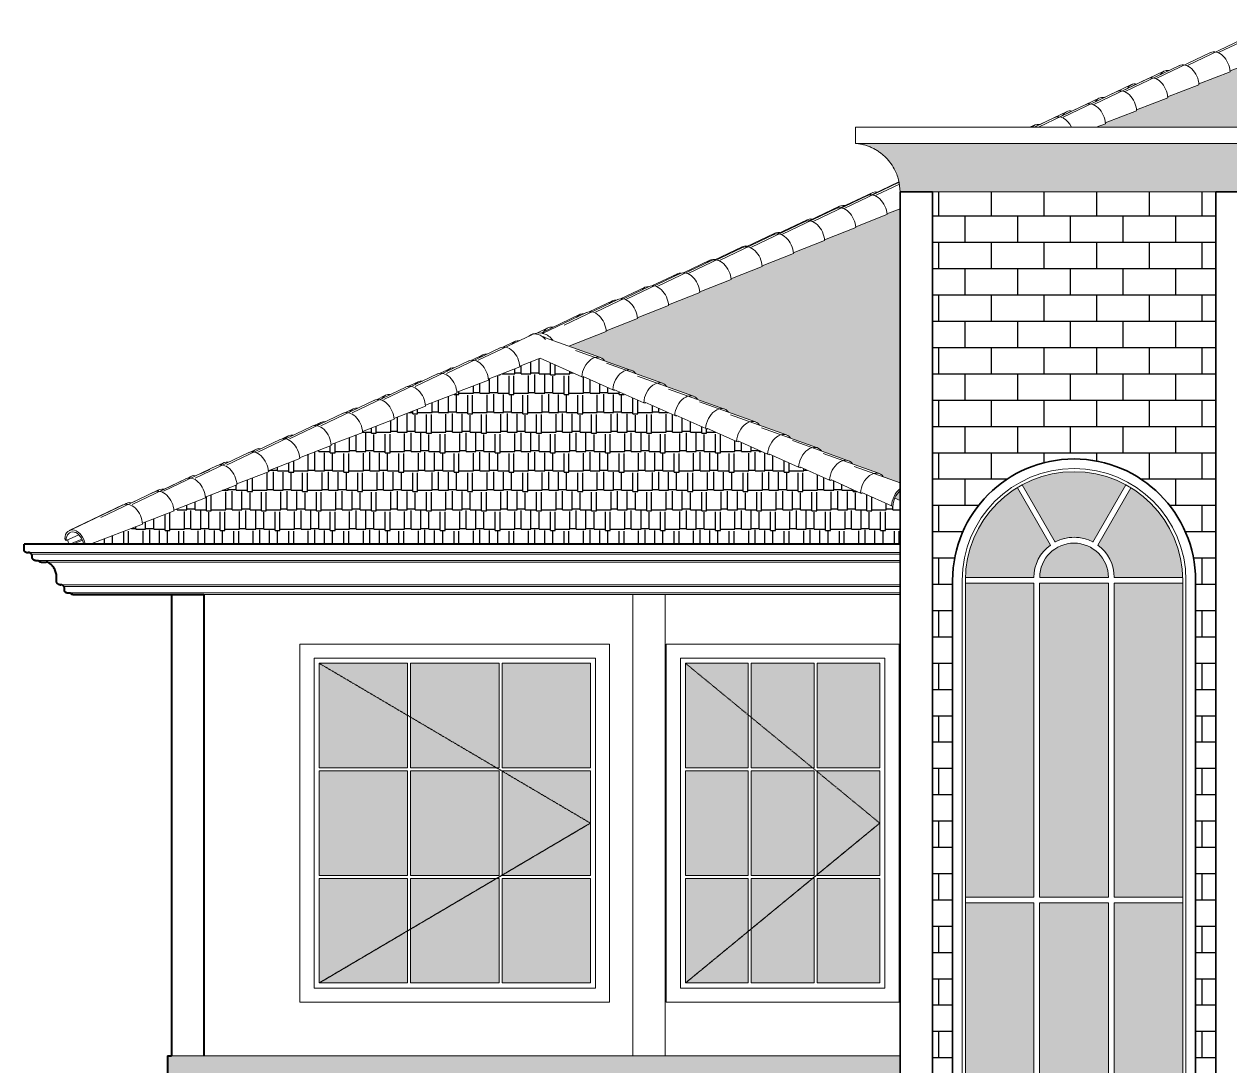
# Model space of a CAD drawing. Header units: inches. Extents: x 8351 to 42256, y 21052 to 33437.
# Drawn here: x 26194.4 to 26492.3, y 25393.8 to 25651.2 of the extents above; entities that cross this region are included whole.
import ezdxf

# ---------------------------------------------------------------- set-up
doc = ezdxf.new("R2010")
doc.units = ezdxf.units.IN
doc.header["$MEASUREMENT"] = 0
doc.linetypes.add('Dash 1_16_', pattern=[0.125, 0.0625, -0.0625])
for name, color, linetype, lineweight in [('A-COLS', 52, 'Continuous', 9), ('A-FLOR', 192, 'Continuous', 13), ('A-GENM', 13, 'Continuous', 9), ('A-GLAZ', 160, 'Continuous', 13), ('A-ROOF', 7, 'Continuous', 9), ('A-ROOF-OTLN', 7, 'Continuous', 9), ('A-WALL', 7, 'Continuous', 35), ('Q-CASE', 31, 'Continuous', 9)]:
    doc.layers.add(name, color=color, linetype=linetype, lineweight=lineweight)
pattern_1 = [(0, (25783.366, 22132.802), (0, 6.5), []), (90, (25783.366, 22132.802), (-13, 8e-16), [6.5, -6.5]), (90, (25789.866, 22132.802), (-13, 8e-16), [-6.5, 6.5])]
pattern_2 = [(0, (25783.366, 22132.802), (10.2, 4.8), [2.4, -2, 2.8, -1.2, 3.6, -1.6]), (0, (25785.766, 22133.002), (10.2, 4.8), [2, -7.6, 1.6, -2.4]), (0, (25790.566, 22132.502), (10.2, 4.8), [1.2, -12.4]), (90, (25783.366, 22132.802), (-3.4, 4.8), [4.6, -14.6]), (90, (25785.766, 22132.802), (-3.4, 4.8), [4.5, -14.7]), (90, (25787.766, 22132.802), (-3.4, 4.8), [4.2, -15]), (90, (25790.566, 22132.502), (-3.4, 4.8), [4.6, -14.6]), (90, (25791.766, 22132.502), (-3.4, 4.8), [4.6, -14.6]), (90, (25795.366, 22132.802), (-3.4, 4.8), [4.4, -14.8])]

# ---------------------------------------------------------------- blocks, each defined once
blk = doc.blocks.new('Casement 3x3 with Trim - 36_ x 48_-165538-West')
at = {"layer": 'A-GLAZ', "lineweight": 9}
for p, q in [((-309.72, 104.25), (-386.22, 104.25)), ((-386.22, 104.25), (-386.22, 15.75)), ((-309.72, 15.75), (-309.72, 104.25)), ((-382.72, 19.25), (-382.72, 100.75)), ((-382.72, 100.75), (-313.22, 100.75)), ((-381.47, 73.67), (-381.47, 99.5)), ((-381.47, 99.5), (-359.64, 99.5)), ((-359.64, 99.5), (-359.64, 73.67)), ((-358.89, 73.67), (-358.89, 99.5)), ((-358.89, 99.5), (-337.05, 99.5)), ((-337.05, 99.5), (-337.05, 73.67)), ((-336.3, 73.67), (-336.3, 99.5)), ((-336.3, 99.5), (-314.47, 99.5)), ((-314.47, 99.5), (-314.47, 73.67)), ((-313.22, 100.75), (-313.22, 19.25)), ((-359.64, 73.67), (-381.47, 73.67)), ((-381.47, 47.08), (-381.47, 72.92)), ((-381.47, 72.92), (-359.64, 72.92)), ((-359.64, 72.92), (-359.64, 47.08)), ((-337.05, 73.67), (-358.89, 73.67)), ((-358.89, 47.08), (-358.89, 72.92)), ((-358.89, 72.92), (-337.05, 72.92)), ((-337.05, 72.92), (-337.05, 47.08)), ((-314.47, 73.67), (-336.3, 73.67)), ((-336.3, 47.08), (-336.3, 72.92)), ((-336.3, 72.92), (-314.47, 72.92)), ((-314.47, 72.92), (-314.47, 47.08)), ((-359.64, 47.08), (-381.47, 47.08)), ((-381.47, 20.5), (-381.47, 46.33)), ((-381.47, 46.33), (-359.64, 46.33)), ((-359.64, 46.33), (-359.64, 20.5)), ((-337.05, 47.08), (-358.89, 47.08)), ((-358.89, 20.5), (-358.89, 46.33)), ((-358.89, 46.33), (-337.05, 46.33)), ((-337.05, 46.33), (-337.05, 20.5)), ((-314.47, 47.08), (-336.3, 47.08)), ((-336.3, 20.5), (-336.3, 46.33)), ((-336.3, 46.33), (-314.47, 46.33)), ((-314.47, 46.33), (-314.47, 20.5)), ((-313.22, 19.25), (-382.72, 19.25)), ((-359.64, 20.5), (-381.47, 20.5)), ((-337.05, 20.5), (-358.89, 20.5)), ((-314.47, 20.5), (-336.3, 20.5)), ((-386.22, 15.75), (-309.72, 15.75))]:
    blk.add_line(p, q, dxfattribs=at)
at = {"layer": 'A-GLAZ', "linetype": 'Dash 1_16_', "lineweight": 9}
for p, q in [((-314.47, 60), (-381.47, 99.5)), ((-314.47, 60), (-381.47, 99.5)), ((-381.47, 20.5), (-314.47, 60)), ((-314.47, 60), (-381.47, 20.5))]:
    blk.add_line(p, q, dxfattribs=at)
blk = doc.blocks.new('Casement 3x3 with Trim - 36_ x 48_ 5-166434-West')
at = {"layer": 'A-GLAZ', "lineweight": 9}
for p, q in [((-232.22, 104.25), (-289.72, 104.25)), ((-289.72, 104.25), (-289.72, 15.75)), ((-232.22, 15.75), (-232.22, 104.25)), ((-286.22, 19.25), (-286.22, 100.75)), ((-286.22, 100.75), (-235.72, 100.75)), ((-284.97, 73.67), (-284.97, 99.5)), ((-284.97, 99.5), (-269.47, 99.5)), ((-269.47, 99.5), (-269.47, 73.67)), ((-268.72, 73.67), (-268.72, 99.5)), ((-268.72, 99.5), (-253.22, 99.5)), ((-253.22, 99.5), (-253.22, 73.67)), ((-252.47, 73.67), (-252.47, 99.5)), ((-252.47, 99.5), (-236.97, 99.5)), ((-236.97, 99.5), (-236.97, 73.67)), ((-235.72, 100.75), (-235.72, 19.25)), ((-269.47, 73.67), (-284.97, 73.67)), ((-284.97, 47.08), (-284.97, 72.92)), ((-284.97, 72.92), (-269.47, 72.92)), ((-269.47, 72.92), (-269.47, 47.08)), ((-253.22, 73.67), (-268.72, 73.67)), ((-268.72, 47.08), (-268.72, 72.92)), ((-268.72, 72.92), (-253.22, 72.92)), ((-253.22, 72.92), (-253.22, 47.08)), ((-236.97, 73.67), (-252.47, 73.67)), ((-252.47, 47.08), (-252.47, 72.92)), ((-252.47, 72.92), (-236.97, 72.92)), ((-236.97, 72.92), (-236.97, 47.08)), ((-269.47, 47.08), (-284.97, 47.08)), ((-284.97, 20.5), (-284.97, 46.33)), ((-284.97, 46.33), (-269.47, 46.33)), ((-269.47, 46.33), (-269.47, 20.5)), ((-253.22, 47.08), (-268.72, 47.08)), ((-268.72, 20.5), (-268.72, 46.33)), ((-268.72, 46.33), (-253.22, 46.33)), ((-253.22, 46.33), (-253.22, 20.5)), ((-236.97, 47.08), (-252.47, 47.08)), ((-252.47, 20.5), (-252.47, 46.33)), ((-252.47, 46.33), (-236.97, 46.33)), ((-236.97, 46.33), (-236.97, 20.5)), ((-235.72, 19.25), (-286.22, 19.25)), ((-269.47, 20.5), (-284.97, 20.5)), ((-253.22, 20.5), (-268.72, 20.5)), ((-236.97, 20.5), (-252.47, 20.5)), ((-289.72, 15.75), (-232.22, 15.75))]:
    blk.add_line(p, q, dxfattribs=at)
at = {"layer": 'A-GLAZ', "linetype": 'Dash 1_16_', "lineweight": 9}
for p, q in [((-236.97, 60), (-284.97, 99.5)), ((-236.97, 60), (-284.97, 99.5)), ((-284.97, 20.5), (-236.97, 60)), ((-236.97, 60), (-284.97, 20.5))]:
    blk.add_line(p, q, dxfattribs=at)
blk = doc.blocks.new('Arched _1_ - Arched _1_-172271-West')
at = {"layer": 'A-GLAZ', "lineweight": 9}
for p, q in [((-202.97, 274.84), (-194.83, 260.73)), ((-193.63, 261.48), (-201.76, 275.57)), ((-176.18, 275.57), (-184.31, 261.48)), ((-183.11, 260.73), (-174.97, 274.84)), ((-216.61, 14.95), (-216.61, 252)), ((-215.82, 252), (-215.82, 16.06)), ((-215.82, 251.29), (-198.89, 251.29)), ((-198.9, 252.71), (-215.77, 252.71)), ((-198.89, 251.29), (-198.89, 173.69)), ((-197.47, 173.69), (-197.47, 251.29)), ((-197.47, 251.29), (-180.46, 251.29)), ((-180.48, 252.71), (-197.46, 252.71)), ((-180.46, 251.29), (-180.46, 173.69)), ((-179.05, 173.69), (-179.05, 251.29)), ((-179.05, 251.29), (-162.12, 251.29)), ((-162.17, 252.71), (-179.04, 252.71)), ((-162.12, 252), (-162.12, 16.06)), ((-161.33, 252), (-161.33, 14.95)), ((-198.89, 173.69), (-215.82, 173.69)), ((-180.46, 173.69), (-197.47, 173.69)), ((-162.12, 173.69), (-179.05, 173.69)), ((-215.82, 172.28), (-198.89, 172.28)), ((-198.89, 172.28), (-198.89, 94.68)), ((-197.47, 94.68), (-197.47, 172.28)), ((-197.47, 172.28), (-180.46, 172.28)), ((-180.46, 172.28), (-180.46, 94.68)), ((-179.05, 94.68), (-179.05, 172.28)), ((-179.05, 172.28), (-162.12, 172.28)), ((-198.89, 94.68), (-215.82, 94.68)), ((-215.82, 93.26), (-198.89, 93.26)), ((-198.89, 93.26), (-198.89, 16.06)), ((-180.46, 94.68), (-197.47, 94.68)), ((-197.47, 16.06), (-197.47, 93.26)), ((-197.47, 93.26), (-180.46, 93.26)), ((-180.46, 93.26), (-180.46, 16.06)), ((-162.12, 94.68), (-179.05, 94.68)), ((-179.05, 16.06), (-179.05, 93.26)), ((-179.05, 93.26), (-162.12, 93.26)), ((-161.33, 14.95), (-216.61, 14.95)), ((-215.82, 16.06), (-162.12, 16.06))]:
    blk.add_line(p, q, dxfattribs=at)
for centre, radius, start, end in [((-188.97, 252), 27.64, 0, 180), ((-188.97, 252), 26.85, 360, 180), ((-188.97, 252.71), 9.93, 62.0442, 117.9558), ((-188.97, 252.71), 9.93, 104.2894, 107.605), ((-188.97, 252.71), 9.93, 93.354, 97.1948), ((-188.97, 252.71), 9.93, 82.8112, 86.6516), ((-188.97, 252.71), 9.93, 72.3998, 75.7129), ((-188.97, 252.71), 9.93, 126.1432, 180), ((-188.97, 252.71), 8.49, 0, 180), ((-188.97, 252.71), 9.93, 360, 53.8568)]:
    blk.add_arc(centre, radius, start, end, dxfattribs=at)
blk = doc.blocks.new('RoofCap_Boral_HighProfileClayTiles - Type as Specified in 07 32 00-198088-West')
at = {"layer": 'A-GENM'}
for radius, start, end in [(4.25, 64.7427, 124.5427), (3.5, 63.3532, 75.27), (4.25, 45.639, 64.4648), (4.25, 35.3122, 45.5918)]:
    blk.add_arc((-321.24, 308.89), radius, start, end, dxfattribs=at)
blk = doc.blocks.new('RoofCap_Boral_HighProfileClayTiles - Type as Specified in 07 32 00-196669-West')
at = {"layer": 'A-GENM'}
for p, q in [((-142.18, 387.74), (-153.09, 382.53)), ((-139.83, 388.87), (-140.2, 388.69)), ((-147.53, 385.65), (-160.8, 379.32)), ((-155.24, 382.44), (-168.5, 376.1)), ((-135.99, 383.75), (-142.73, 381.14)), ((-162.95, 379.23), (-176.21, 372.89)), ((-142.69, 380.93), (-150.44, 377.93)), ((-170.66, 376.02), (-183.92, 369.68)), ((-150.4, 377.71), (-158.15, 374.72)), ((-178.37, 372.81), (-191.63, 366.47)), ((-158.11, 374.5), (-165.85, 371.51)), ((-186.07, 369.6), (-197.78, 364)), ((-165.82, 371.29), (-173.56, 368.3)), ((-173.52, 368.08), (-181.27, 365.09)), ((-193.78, 366.38), (-198.77, 364)), ((-181.23, 364.87), (-183.48, 364)), ((-232.32, 350.33), (-245.58, 343.99)), ((-232.13, 349.95), (-237.87, 347.2)), ((-240.03, 347.11), (-253.29, 340.78)), ((-247.74, 343.9), (-261, 337.57)), ((-231.97, 343.86), (-235.22, 342.61)), ((-255.44, 340.69), (-268.7, 334.35)), ((-235.19, 342.39), (-242.93, 339.39)), ((-263.15, 337.48), (-276.41, 331.14)), ((-242.89, 339.18), (-250.64, 336.18)), ((-270.86, 334.27), (-284.12, 327.93)), ((-250.6, 335.96), (-258.35, 332.97)), ((-278.57, 331.06), (-291.83, 324.72)), ((-258.31, 332.75), (-266.06, 329.76)), ((-286.27, 327.85), (-299.54, 321.51)), ((-266.02, 329.54), (-273.76, 326.55)), ((-273.72, 326.33), (-281.47, 323.34)), ((-293.98, 324.63), (-307.24, 318.3)), ((-281.43, 323.12), (-289.18, 320.12)), ((-301.69, 321.42), (-314.95, 315.09)), ((-289.14, 319.91), (-296.89, 316.91)), ((-309.4, 318.21), (-320.31, 312.99)), ((-296.85, 316.7), (-304.59, 313.7)), ((-304.56, 313.48), (-313.82, 309.9))]:
    blk.add_line(p, q, dxfattribs=at)
for centre, start_param, end_param in [((-138.1, 384.98), 4.982069, 6.350888), ((-145.81, 381.77), 4.228212, 6.350888), ((-153.52, 378.56), 4.228212, 6.350888), ((-161.22, 375.35), 4.228212, 6.350888), ((-168.93, 372.14), 4.228212, 6.350888), ((-176.64, 368.93), 4.228212, 6.350888), ((-184.35, 365.71), 4.228212, 6.350888), ((-192.06, 362.5), 4.816682, 6.350888), ((-230.59, 346.44), 0.00071, 0.067703), ((-238.3, 343.23), 4.228212, 6.350888), ((-246.01, 340.02), 4.228212, 6.350888), ((-253.72, 336.81), 4.228212, 6.350888), ((-261.43, 333.6), 4.228212, 6.350888), ((-269.13, 330.39), 4.228212, 6.350888), ((-276.84, 327.17), 4.228212, 6.350888), ((-284.55, 323.96), 4.228212, 6.350888), ((-292.26, 320.75), 4.228212, 6.350888), ((-299.96, 317.54), 4.228212, 6.350888), ((-307.67, 314.33), 4.228212, 6.350888)]:
    blk.add_ellipse(centre, major_axis=(-1.63, 3.92), ratio=0.67828, start_param=start_param, end_param=end_param, dxfattribs=at)
blk = doc.blocks.new('RoofCap_Boral_HighProfileClayTiles - Type as Specified in 07 32 00-194340-West')
at = {"layer": 'A-GENM'}
for p, q in [((-176.27, 373.31), (-171.16, 375.76)), ((-170.42, 376.11), (-166.78, 377.85)), ((-184.78, 369.74), (-174.79, 374.51)), ((-192.51, 366.53), (-182.8, 371.17)), ((-198.84, 364), (-190.82, 367.83)), ((-199.87, 364), (-198.83, 364.5)), ((-238.97, 347.27), (-232.26, 350.48)), ((-246.73, 344.06), (-238.89, 347.8)), ((-254.48, 340.84), (-246.9, 344.47)), ((-262.24, 337.63), (-254.91, 341.13)), ((-269.99, 334.41), (-262.93, 337.79)), ((-277.75, 331.2), (-270.94, 334.45)), ((-285.5, 327.98), (-278.95, 331.11)), ((-293.26, 324.77), (-286.96, 327.77)), ((-301.01, 321.55), (-294.97, 324.44)), ((-308.77, 318.33), (-302.99, 321.1)), ((-320.75, 313.1), (-311, 317.76)), ((-321.88, 313.05), (-319.01, 314.42)), ((-330.12, 309.6), (-327.02, 311.08)), ((-337.93, 306.36), (-335.03, 307.74)), ((-345.73, 303.12), (-343.05, 304.4)), ((-353.54, 299.88), (-351.06, 301.07)), ((-361.34, 296.64), (-359.07, 297.73)), ((-369.15, 293.4), (-367.08, 294.39)), ((-376.96, 290.16), (-375.1, 291.05)), ((-384.76, 286.92), (-383.11, 287.71)), ((-392.57, 283.68), (-391.12, 284.37)), ((-400.37, 280.44), (-399.13, 281.04)), ((-408.18, 277.2), (-407.14, 277.7)), ((-404.83, 278.31), (-402.5, 279.43)), ((-422.66, 270.78), (-415.16, 274.36)), ((-414.36, 274.25), (-408.61, 277)), ((-436.43, 264.68), (-423.17, 271.02)), ((-434.09, 262.18), (-437.12, 260.91))]:
    blk.add_line(p, q, dxfattribs=at)
for centre, major_axis, start_param, end_param in [((-165.05, 373.97), (-1.63, 3.92), 5.882204, 6.766884), ((-173.07, 370.63), (-1.63, 3.92), 5.869748, 6.778363), ((-181.08, 367.29), (-1.63, 3.92), 5.865349, 6.784554), ((-189.09, 363.95), (-1.63, 3.92), 5.865349, 6.784554), ((-197.1, 360.61), (-1.63, 3.92), 5.865349, 6.578417), ((-237.16, 343.92), (-1.63, 3.92), 5.865349, 6.613124), ((-245.17, 340.58), (-1.63, 3.92), 5.865349, 6.565922), ((-253.19, 337.24), (-1.63, 3.92), 5.865349, 6.565669), ((-261.2, 333.91), (-1.63, 3.92), 5.865349, 6.581332), ((-269.21, 330.57), (-1.63, 3.92), 5.865349, 6.596996), ((-277.22, 327.23), (-1.63, 3.92), 5.865349, 6.61266), ((-285.24, 323.89), (-1.63, 3.92), 6.010715, 6.628324), ((-293.25, 320.55), (-1.63, 3.92), 5.998258, 6.643988), ((-301.26, 317.21), (-1.63, 3.92), 5.985801, 6.659652), ((-309.27, 313.88), (-1.63, 3.92), 5.973344, 6.675315), ((-317.28, 310.54), (-1.63, 3.92), 5.865349, 6.904719), ((-325.3, 307.2), (-1.63, 3.92), 5.964827, 6.663455), ((-333.31, 303.86), (-1.63, 3.92), 5.957094, 6.672647), ((-341.32, 300.52), (-1.63, 3.92), 5.949361, 6.681839), ((-349.33, 297.18), (-1.63, 3.92), 5.941628, 6.69103), ((-357.35, 293.85), (-1.63, 3.92), 5.933895, 6.700222), ((-365.36, 290.51), (-1.63, 3.92), 5.926163, 6.709414), ((-373.37, 287.17), (-1.63, 3.92), 5.91843, 6.718606), ((-381.38, 283.83), (-1.63, 3.92), 5.910697, 6.678141), ((-389.39, 280.49), (-1.63, 3.92), 5.902964, 6.63658), ((-397.41, 277.15), (-1.63, 3.92), 5.895231, 6.598784), ((-405.42, 273.82), (-1.63, 3.92), 5.887499, 6.560988), ((-413.43, 270.48), (-1.63, 3.92), 5.879766, 6.523192), ((-421.44, 267.14), (-1.63, 3.92), 5.872033, 6.485396), ((-435.01, 261.49), (-1.35, 3.23), 0, 0.117224), ((-435.01, 261.49), (-1.35, 3.23), 1.118262, 1.467171)]:
    blk.add_ellipse(centre, major_axis=major_axis, ratio=0.67828, start_param=start_param, end_param=end_param, dxfattribs=at)
blk = doc.blocks.new('RoofCap_Boral_HighProfileClayTiles - Type as Specified in 07 32 00-198042-West')
at = {"layer": 'A-GENM'}
for p, q in [((-322.96, 312.72), (-336.22, 306.38)), ((-330.73, 309.48), (-343.99, 303.14)), ((-320.92, 306.91), (-325.93, 304.97)), ((-338.5, 306.24), (-351.76, 299.9)), ((-325.89, 304.75), (-333.7, 301.73)), ((-346.27, 303.01), (-359.53, 296.67)), ((-333.66, 301.51), (-341.47, 298.5)), ((-354.04, 299.77), (-367.3, 293.43)), ((-341.43, 298.28), (-349.23, 295.26)), ((-361.8, 296.53), (-375.07, 290.19)), ((-349.19, 295.04), (-357, 292.02)), ((-369.57, 293.29), (-382.83, 286.96)), ((-377.34, 290.06), (-390.6, 283.72)), ((-356.96, 291.8), (-364.77, 288.79)), ((-385.11, 286.82), (-398.37, 280.48)), ((-364.73, 288.57), (-372.54, 285.55)), ((-392.88, 283.58), (-406.14, 277.25)), ((-372.5, 285.33), (-380.31, 282.31)), ((-400.65, 280.35), (-413.91, 274.01)), ((-380.27, 282.09), (-388.08, 279.08)), ((-408.42, 277.11), (-421.68, 270.77)), ((-388.04, 278.86), (-395.84, 275.84)), ((-395.8, 275.62), (-403.61, 272.6)), ((-416.18, 273.87), (-429.44, 267.54)), ((-403.57, 272.38), (-411.38, 269.37)), ((-423.95, 270.64), (-437.21, 264.3)), ((-411.34, 269.15), (-419.15, 266.13)), ((-419.11, 265.91), (-432.04, 260.91)), ((-438.36, 262.27), (-438, 261.88)), ((-434.88, 263.28), (-438, 261.88))]:
    blk.add_line(p, q, dxfattribs=at)
for centre, major_axis, start_param, end_param in [((-321.24, 308.83), (-1.63, 3.92), 5.157605, 6.350888), ((-329.01, 305.6), (-1.63, 3.92), 4.228212, 6.350888), ((-336.77, 302.36), (-1.63, 3.92), 4.228212, 6.350888), ((-344.54, 299.12), (-1.63, 3.92), 4.228212, 6.350888), ((-352.31, 295.89), (-1.63, 3.92), 4.228212, 6.350888), ((-360.08, 292.65), (-1.63, 3.92), 4.228212, 6.350888), ((-367.85, 289.41), (-1.63, 3.92), 4.228212, 6.350888), ((-375.62, 286.18), (-1.63, 3.92), 4.228212, 6.350888), ((-383.38, 282.94), (-1.63, 3.92), 4.228212, 6.350888), ((-391.15, 279.7), (-1.63, 3.92), 4.228212, 6.350888), ((-398.92, 276.46), (-1.63, 3.92), 4.228212, 6.350888), ((-406.69, 273.23), (-1.63, 3.92), 4.228212, 6.350888), ((-414.46, 269.99), (-1.63, 3.92), 4.228212, 6.350888), ((-422.23, 266.75), (-1.63, 3.92), 4.228212, 6.350888), ((-435.79, 261.1), (-1.35, 3.23), 4.380106, 7.222427), ((-435.79, 261.1), (-1.15, 2.77), 4.369642, 7.303115)]:
    blk.add_ellipse(centre, major_axis=major_axis, ratio=0.67828, start_param=start_param, end_param=end_param, dxfattribs=at)
blk = doc.blocks.new('RoofCap_Boral_HighProfileClayTiles - Type as Specified in 07 32 00-198679-West')
at = {"layer": 'A-GENM'}
for p, q in [((-305.94, 307.09), (-319.78, 312.04)), ((-310.6, 302.28), (-320.9, 306.91)), ((-298.29, 303.9), (-312.13, 308.85)), ((-290.64, 300.71), (-304.48, 305.66)), ((-310.6, 302.28), (-310.24, 302.15)), ((-302.95, 299.1), (-310.29, 302.39)), ((-282.99, 297.52), (-296.82, 302.48)), ((-302.95, 299.1), (-302.59, 298.96)), ((-295.3, 295.91), (-302.64, 299.21)), ((-275.34, 294.33), (-289.17, 299.29)), ((-295.3, 295.91), (-294.94, 295.77)), ((-287.64, 292.72), (-294.98, 296.02)), ((-267.68, 291.15), (-281.52, 296.1)), ((-287.64, 292.72), (-287.28, 292.59)), ((-279.99, 289.53), (-287.33, 292.83)), ((-260.03, 287.96), (-273.87, 292.91)), ((-279.99, 289.53), (-279.63, 289.4)), ((-272.34, 286.34), (-279.68, 289.64)), ((-252.38, 284.77), (-266.22, 289.72)), ((-272.34, 286.34), (-271.98, 286.21)), ((-264.69, 283.15), (-272.03, 286.45)), ((-244.73, 281.58), (-258.57, 286.54)), ((-264.69, 283.15), (-264.33, 283.02)), ((-257.04, 279.97), (-264.38, 283.26)), ((-237.08, 278.39), (-250.92, 283.35)), ((-249.39, 276.78), (-256.73, 280.08)), ((-231.97, 276.12), (-243.26, 280.16)), ((-257.04, 279.97), (-256.68, 279.83)), ((-249.39, 276.78), (-249.03, 276.64)), ((-241.74, 273.59), (-249.08, 276.89)), ((-241.74, 273.59), (-241.38, 273.46)), ((-234.08, 270.4), (-241.42, 273.7)), ((-231.97, 273.68), (-232.29, 273.8)), ((-234.08, 270.4), (-233.72, 270.27))]:
    blk.add_line(p, q, dxfattribs=at)
for centre, major_axis, start_param, end_param in [((-321.05, 308.78), (1.35, 3.23), 6.233984, 6.483306), ((-307.48, 303.13), (1.63, 3.92), 5.892183, 8.338159), ((-299.83, 299.94), (1.63, 3.92), 5.900164, 8.338159), ((-307.48, 303.13), (1.44, 3.46), 2.062959, 2.121663), ((-292.18, 296.75), (1.63, 3.92), 5.892183, 8.338159), ((-299.83, 299.94), (1.44, 3.46), 2.062959, 2.121663), ((-284.53, 293.56), (1.63, 3.92), 5.892183, 8.338159), ((-292.18, 296.75), (1.44, 3.46), 2.062959, 2.121663), ((-284.53, 293.56), (1.44, 3.46), 2.062959, 2.121663), ((-276.88, 290.38), (1.63, 3.92), 5.892183, 8.338159), ((-276.88, 290.38), (1.44, 3.46), 2.062959, 2.121663), ((-269.23, 287.19), (1.63, 3.92), 5.892183, 8.338159), ((-269.23, 287.19), (1.44, 3.46), 2.062959, 2.121663), ((-261.57, 284), (1.63, 3.92), 5.892183, 8.338159), ((-261.57, 284), (1.44, 3.46), 2.062959, 2.121663), ((-253.92, 280.81), (1.63, 3.92), 5.892183, 8.338159), ((-253.92, 280.81), (1.44, 3.46), 2.062959, 2.121663), ((-246.27, 277.62), (1.63, 3.92), 5.892183, 8.338159), ((-238.62, 274.44), (1.63, 3.92), 5.892183, 8.338159), ((-246.27, 277.62), (1.44, 3.46), 2.062959, 2.121663), ((-230.97, 271.25), (1.63, 3.92), 0.881633, 2.054974), ((-230.97, 271.25), (1.44, 3.46), 0.927833, 2.121663), ((-238.62, 274.44), (1.44, 3.46), 2.062959, 2.121663)]:
    blk.add_ellipse(centre, major_axis=major_axis, ratio=0.67828, start_param=start_param, end_param=end_param, dxfattribs=at)

msp = doc.modelspace()

# ---------------------------------------------------------------- hatches: boundary and pattern name
at = {"transparency": 33554544}
h = msp.add_hatch(dxfattribs=at)
h.set_pattern_fill('AR-RSHKE', scale=0.4, style=0)
h.set_pattern_definition(pattern_2)
h.paths.add_polyline_path([(26496.76, 25533.09), (26497.28, 25533.31), (26496.76, 25533.93), (26496.76, 25533.1)], flags=0)
h.paths.add_polyline_path([(26410.76, 25533.5), (26410.76, 25535.43), (26410.44, 25535.55), (26410.36, 25535.49), (26409.65, 25534.48), (26409.47, 25534.04), (26409.65, 25533.97)], flags=0)
h.paths.add_polyline_path([(26496.76, 25536.18), (26504.22, 25539.74), (26507.23, 25541.2), (26507.82, 25541.49), (26509.11, 25541.63), (26514.92, 25544.4), (26515.52, 25544.69), (26516.8, 25544.84), (26522.62, 25547.61), (26523.21, 25547.9), (26524.5, 25548.04), (26530.31, 25550.82), (26530.9, 25551.11), (26532.19, 25551.25), (26537.9, 25553.97), (26538.6, 25554.31), (26539.75, 25554.39), (26545.7, 25557.23), (26546.29, 25557.52), (26547.58, 25557.66), (26553.39, 25560.43), (26553.99, 25560.72), (26555.27, 25560.86), (26561.09, 25563.64), (26561.68, 25563.93), (26562.97, 25564.07), (26568.78, 25566.85), (26569.37, 25567.13), (26570.66, 25567.28), (26576.58, 25570.1), (26577.07, 25570.34), (26578.35, 25570.48), (26584.17, 25573.26), (26584.76, 25573.55), (26586.05, 25573.69), (26591.86, 25576.46), (26592.45, 25576.75), (26593.74, 25576.89), (26599.55, 25579.67), (26600.15, 25579.96), (26601.44, 25580.1), (26607.25, 25582.87), (26607.84, 25583.16), (26609.13, 25583.31), (26614.94, 25586.08), (26615.54, 25586.37), (26616.82, 25586.51), (26622.64, 25589.29), (26623.23, 25589.57), (26624.38, 25589.65), (26630.33, 25592.49), (26630.92, 25592.78), (26632.21, 25592.92), (26638.02, 25595.7), (26638.62, 25595.99), (26639.77, 25596.07), (26643.05, 25597.61), (26632.19, 25601.81), (26632.19, 25602.04), (26624.25, 25605.11), (26624.25, 25605.35), (26616.31, 25608.42), (26616.31, 25608.66), (26608.37, 25611.73), (26608.37, 25611.97), (26600.43, 25615.04), (26600.43, 25615.28), (26592.49, 25618.35), (26592.49, 25618.59), (26584.55, 25621.66), (26584.55, 25621.89), (26576.61, 25624.96), (26576.61, 25625.2), (26568.67, 25628.27), (26568.67, 25628.51), (26560.73, 25631.58), (26560.73, 25631.82), (26552.79, 25634.89), (26552.79, 25635.13), (26544.85, 25638.2), (26544.85, 25638.44), (26536.91, 25641.51), (26536.91, 25641.74), (26529.36, 25644.66), (26526.73, 25644.66), (26526.73, 25644.58), (26506.73, 25644.87), (26506.73, 25645.5), (26499.99, 25642.9), (26500.03, 25642.68), (26492.29, 25639.68), (26492.32, 25639.47), (26484.58, 25636.47), (26484.62, 25636.26), (26476.87, 25633.26), (26476.91, 25633.04), (26469.16, 25630.05), (26469.2, 25629.83), (26461.45, 25626.84), (26461.49, 25626.62), (26459.25, 25625.75), (26507.76, 25625.75), (26507.76, 25621.75), (26505.8, 25621.42), (26503.93, 25620.77), (26502.19, 25619.82), (26500.62, 25618.6), (26499.28, 25617.13), (26498.2, 25615.47), (26497.41, 25613.65), (26496.92, 25611.73), (26496.76, 25609.75), (26496.76, 25536.33)], flags=0)
h.paths.add_polyline_path([(26410.76, 25537.86), (26410.76, 25605.62), (26407.5, 25604.36), (26407.54, 25604.14), (26399.79, 25601.15), (26399.83, 25600.93), (26392.09, 25597.93), (26392.12, 25597.72), (26384.38, 25594.72), (26384.42, 25594.51), (26376.67, 25591.51), (26376.71, 25591.29), (26368.96, 25588.3), (26369, 25588.08), (26361.25, 25585.09), (26361.29, 25584.87), (26353.55, 25581.88), (26353.59, 25581.66), (26345.84, 25578.67), (26345.88, 25578.45), (26338.13, 25575.45), (26338.17, 25575.24), (26328.91, 25571.66), (26336.74, 25568.85), (26337.59, 25568.28), (26337.74, 25568.05), (26344.39, 25565.67), (26345.24, 25565.09), (26345.39, 25564.86), (26352.05, 25562.48), (26352.9, 25561.9), (26353.04, 25561.67), (26359.7, 25559.29), (26360.55, 25558.71), (26360.69, 25558.48), (26367.35, 25556.1), (26368.2, 25555.53), (26368.34, 25555.3), (26375, 25552.91), (26375.85, 25552.34), (26375.99, 25552.11), (26382.65, 25549.73), (26383.5, 25549.15), (26383.65, 25548.92), (26390.3, 25546.54), (26391.15, 25545.96), (26391.3, 25545.73), (26397.95, 25543.35), (26398.81, 25542.77), (26398.95, 25542.54), (26405.61, 25540.16), (26406.46, 25539.59), (26406.6, 25539.35), (26410.75, 25537.86)], flags=0)
at = {"lineweight": -2, "transparency": 33554671}
h = msp.add_hatch(color=7, dxfattribs=at)
edge = h.paths.add_edge_path()
edge.add_spline(control_points=[(26496.76, 25609.75), (26496.76, 25610.25), (26496.82, 25611.24), (26497.19, 25613.2), (26497.85, 25614.91), (26498.7, 25616.33), (26499.27, 25617.14), (26499.91, 25617.9), (26500.5, 25618.49), (26500.99, 25618.93), (26501.38, 25619.24), (26501.77, 25619.54), (26502.18, 25619.82), (26502.6, 25620.09), (26503.18, 25620.41), (26503.77, 25620.71), (26504.38, 25620.96), (26505.01, 25621.19), (26505.8, 25621.43), (26506.77, 25621.64), (26507.43, 25621.72), (26507.76, 25621.75)], knot_values=[-1, -1, -1, -1, -0.916667, -0.833333, -0.666667, -0.611111, -0.555556, -0.5, -0.444444, -0.416667, -0.388889, -0.361111, -0.333333, -0.305556, -0.277778, -0.222222, -0.194444, -0.166667, -0.111111, -0.055556, 0, 0, 0, 0], degree=3, periodic=0)
edge.add_line((26507.76, 25621.75), (26399.76, 25621.75))
edge.add_spline(control_points=[(26399.76, 25621.75), (26400.09, 25621.72), (26400.75, 25621.64), (26401.71, 25621.43), (26402.51, 25621.19), (26403.13, 25620.96), (26403.59, 25620.77), (26404.04, 25620.56), (26404.48, 25620.33), (26404.91, 25620.09), (26405.47, 25619.73), (26406.14, 25619.25), (26407.15, 25618.39), (26408.27, 25617.17), (26409.54, 25615.22), (26410.51, 25612.73), (26410.76, 25610.75), (26410.76, 25609.75)], knot_values=[0, 0, 0, 0, 0.055556, 0.111111, 0.166667, 0.194444, 0.222222, 0.25, 0.277778, 0.305556, 0.333333, 0.388889, 0.444444, 0.555556, 0.666667, 0.833333, 1, 1, 1, 1], degree=3, periodic=0)
edge.add_line((26410.76, 25609.75), (26418.76, 25609.75))
edge.add_line((26418.76, 25609.75), (26488.76, 25609.75))
edge.add_line((26488.76, 25609.75), (26496.76, 25609.75))
h = msp.add_hatch()
h.set_pattern_fill('BRICK', color=16, scale=26)
h.set_pattern_definition(pattern_1)
h.paths.add_polyline_path([(26439.65, 25609.75), (26418.76, 25609.75), (26418.76, 25261.75), (26488.76, 25261.75), (26488.76, 25609.75), (26468.29, 25609.75), (26453.76, 25543.75, -0.414214), (26483.76, 25513.75), (26483.76, 25273.75), (26423.76, 25273.75), (26423.76, 25513.75, -0.414214), (26453.76, 25543.75)])
h = msp.add_hatch()
h.set_pattern_fill('BRICK', color=16, scale=26)
h.set_pattern_definition(pattern_1)
h.paths.add_polyline_path([(26468.29, 25609.75), (26439.65, 25609.75), (26453.76, 25543.75)])
at = {"transparency": 33554544}
h = msp.add_hatch(dxfattribs=at)
h.set_pattern_fill('AR-RSHKE', scale=0.4, style=0)
h.set_pattern_definition(pattern_2)
h.paths.add_polyline_path([(26206.35, 25522.67), (26209.05, 25522.67), (26208.94, 25523.26), (26208.76, 25523.67), (26207.87, 25523.3)], flags=0)
h.paths.add_polyline_path([(26333.21, 25522.67), (26410.76, 25522.67), (26410.76, 25533.5), (26409.47, 25534.04), (26409.16, 25533.22), (26409, 25532.02), (26408.64, 25532.15), (26401.38, 25535.42), (26401.35, 25535.21), (26400.99, 25535.34), (26393.73, 25538.61), (26393.7, 25538.4), (26393.34, 25538.53), (26386.08, 25541.79), (26386.05, 25541.59), (26385.69, 25541.72), (26378.42, 25544.98), (26378.4, 25544.77), (26378.04, 25544.91), (26370.77, 25548.17), (26370.74, 25547.96), (26370.38, 25548.1), (26363.12, 25551.36), (26363.09, 25551.15), (26362.73, 25551.28), (26355.47, 25554.55), (26355.44, 25554.34), (26355.08, 25554.47), (26347.82, 25557.74), (26347.79, 25557.53), (26346.95, 25557.88), (26340.17, 25560.92), (26340.14, 25560.71), (26339.78, 25560.85), (26332.51, 25564.11), (26332.49, 25563.9), (26332.13, 25564.04), (26321.82, 25568.67), (26316.8, 25566.72), (26316.84, 25566.5), (26309.03, 25563.49), (26309.07, 25563.27), (26301.26, 25560.25), (26301.3, 25560.03), (26293.49, 25557.01), (26293.53, 25556.79), (26285.72, 25553.78), (26285.76, 25553.56), (26277.96, 25550.54), (26277.99, 25550.32), (26270.19, 25547.3), (26270.23, 25547.08), (26262.42, 25544.07), (26262.46, 25543.85), (26254.65, 25540.83), (26254.69, 25540.61), (26246.88, 25537.59), (26246.92, 25537.37), (26239.11, 25534.36), (26239.15, 25534.14), (26231.34, 25531.12), (26231.38, 25530.9), (26223.58, 25527.88), (26223.62, 25527.66), (26210.7, 25522.67), (26308.87, 25522.67)], flags=0)
at = {"lineweight": 40, "transparency": 33554544}
h = msp.add_hatch(color=256, dxfattribs=at)
h.set_gradient(name='INVSPHERICAL')
h.paths.add_polyline_path([(26439.72, 25536.64, 0.253853), (26426.92, 25514.46), (26443.82, 25514.46, -0.239418), (26447.9, 25522.48)])
h.paths.add_polyline_path([(26445.26, 25514.46), (26462.25, 25514.46, 1)])
h.paths.add_polyline_path([(26467.79, 25536.64), (26459.62, 25522.48, -0.239418), (26463.69, 25514.46), (26480.6, 25514.46, 0.253853)])
h.paths.add_polyline_path([(26466.56, 25537.35, 0.253853), (26440.95, 25537.35), (26449.1, 25523.24, -0.248918), (26458.41, 25523.24)])
h = msp.add_hatch(color=256, dxfattribs=at)
h.set_gradient(name='INVSPHERICAL')
h.paths.add_polyline_path([(26443.84, 25513.04), (26426.91, 25513.04), (26426.91, 25435.45), (26443.84, 25435.45)])
h.paths.add_polyline_path([(26462.26, 25513.04), (26445.25, 25513.04), (26445.25, 25435.45), (26462.26, 25435.45)])
h.paths.add_polyline_path([(26480.61, 25513.04), (26463.68, 25513.04), (26463.68, 25435.45), (26480.61, 25435.45)])
h = msp.add_hatch(color=256, dxfattribs=at)
h.set_gradient(name='INVSPHERICAL')
h.paths.add_polyline_path([(26289.09, 25493.25), (26267.26, 25493.25), (26289.09, 25480.38)], flags=17)
h.paths.add_polyline_path([(26311.67, 25493.25), (26289.84, 25493.25), (26289.84, 25479.94), (26311.08, 25467.42), (26311.67, 25467.42)])
h.paths.add_polyline_path([(26334.26, 25493.25), (26312.42, 25493.25), (26312.42, 25467.42), (26334.26, 25467.42)])
h.paths.add_polyline_path([(26289.84, 25479.94), (26289.84, 25467.42), (26311.08, 25467.42)], flags=17)
h.paths.add_polyline_path([(26289.09, 25480.38), (26267.26, 25493.25), (26267.26, 25467.42), (26289.09, 25467.42)])
h = msp.add_hatch(color=256, dxfattribs=at)
h.set_gradient(name='INVSPHERICAL')
h.paths.add_polyline_path([(26374.01, 25479.88), (26374.01, 25467.42), (26389.15, 25467.42)], flags=17)
h.paths.add_polyline_path([(26373.26, 25480.5), (26357.76, 25493.25), (26357.76, 25467.42), (26373.26, 25467.42)])
h.paths.add_polyline_path([(26373.26, 25493.25), (26357.76, 25493.25), (26373.26, 25480.5)], flags=17)
h.paths.add_polyline_path([(26389.51, 25493.25), (26374.01, 25493.25), (26374.01, 25479.88), (26389.15, 25467.42), (26389.51, 25467.42)])
h.paths.add_polyline_path([(26405.76, 25493.25), (26390.26, 25493.25), (26390.26, 25467.42), (26405.76, 25467.42)])
h = msp.add_hatch(color=256, dxfattribs=at)
h.set_gradient(name='INVSPHERICAL')
h.paths.add_polyline_path([(26289.09, 25466.67), (26267.26, 25466.67), (26267.26, 25440.84), (26289.09, 25440.84)])
h.paths.add_polyline_path([(26311.67, 25466.67), (26289.84, 25466.67), (26289.84, 25440.84), (26311.67, 25440.84)])
h.paths.add_polyline_path([(26312.42, 25466.62), (26312.42, 25440.88), (26334.26, 25453.75)])
h.paths.add_polyline_path([(26334.26, 25453.75), (26312.42, 25440.88), (26312.42, 25440.84), (26334.26, 25440.84)])
h.paths.add_polyline_path([(26334.26, 25466.67), (26312.42, 25466.67), (26312.42, 25466.62), (26334.26, 25453.75)])
h = msp.add_hatch(color=256, dxfattribs=at)
h.set_gradient(name='INVSPHERICAL')
h.paths.add_polyline_path([(26405.76, 25440.09), (26390.26, 25440.09), (26390.26, 25414.25), (26405.76, 25414.25)])
h.paths.add_polyline_path([(26389.51, 25440.09), (26389.15, 25440.09), (26374.01, 25427.63), (26374.01, 25414.25), (26389.51, 25414.25)])
h.paths.add_polyline_path([(26373.26, 25427.01), (26357.76, 25414.25), (26373.26, 25414.25)])
h.paths.add_polyline_path([(26373.26, 25440.09), (26357.76, 25440.09), (26357.76, 25414.25), (26373.26, 25427.01)])
h.paths.add_polyline_path([(26389.15, 25440.09), (26374.01, 25440.09), (26374.01, 25427.63)], flags=17)
h.paths.add_polyline_path([(26373.26, 25466.67), (26357.76, 25466.67), (26357.76, 25440.84), (26373.26, 25440.84)])
h.paths.add_polyline_path([(26389.51, 25466.67), (26374.01, 25466.67), (26374.01, 25440.84), (26389.51, 25440.84)])
h.paths.add_polyline_path([(26405.76, 25453.75), (26390.26, 25466.51), (26390.26, 25441)])
h.paths.add_polyline_path([(26405.76, 25453.75), (26390.26, 25441), (26390.26, 25440.84), (26405.76, 25440.84)])
h.paths.add_polyline_path([(26405.76, 25466.67), (26390.26, 25466.67), (26390.26, 25466.51), (26405.76, 25453.75)])
h = msp.add_hatch(color=256, dxfattribs=at)
h.set_gradient(name='INVSPHERICAL')
h.paths.add_polyline_path([(26289.09, 25440.09), (26267.26, 25440.09), (26267.26, 25414.25), (26289.09, 25427.12)])
h.paths.add_polyline_path([(26289.09, 25427.12), (26267.26, 25414.25), (26289.09, 25414.25)])
h.paths.add_polyline_path([(26311.67, 25440.09), (26311.08, 25440.09), (26289.84, 25427.57), (26289.84, 25414.25), (26311.67, 25414.25)])
h.paths.add_polyline_path([(26311.08, 25440.09), (26289.84, 25440.09), (26289.84, 25427.57)], flags=17)
h.paths.add_polyline_path([(26334.26, 25440.09), (26312.42, 25440.09), (26312.42, 25414.25), (26334.26, 25414.25)])
h = msp.add_hatch(color=256, dxfattribs=at)
h.set_gradient(name='INVSPHERICAL')
h.paths.add_polyline_path([(26443.84, 25434.03), (26426.91, 25434.03), (26426.91, 25356.43), (26443.84, 25356.43)])
h.paths.add_polyline_path([(26462.26, 25434.03), (26445.25, 25434.03), (26445.25, 25356.43), (26462.26, 25356.43)])
h.paths.add_polyline_path([(26480.61, 25434.03), (26463.68, 25434.03), (26463.68, 25356.43), (26480.61, 25356.43)])
at = {"lineweight": -2, "transparency": 33554671}
msp.add_hatch(color=7, dxfattribs=at).paths.add_polyline_path([(26410.76, 25396.25), (26230.76, 25396.25), (26229.76, 25396.25), (26229.76, 25391.25), (26230.76, 25391.25), (26410.76, 25391.25)])

# ---------------------------------------------------------------- linework, layer by layer
at = {"layer": 'A-COLS'}
for p, q in [((26399.76, 25625.75), (26507.76, 25625.75)), ((26399.76, 25625.75), (26399.76, 25621.75)), ((26344.76, 25510.24), (26344.76, 25396.25)), ((26352.76, 25510.24), (26352.76, 25396.25)), ((26230.76, 25396.25), (26410.76, 25396.25))]:
    msp.add_line(p, q, dxfattribs=at)
at = {"layer": 'A-COLS', "lineweight": 35}
for p, q in [((26410.76, 25609.75), (26410.76, 25261.75)), ((26410.76, 25609.75), (26418.76, 25609.75)), ((26418.76, 25609.75), (26418.76, 25261.75)), ((26488.76, 25609.75), (26488.76, 25261.75)), ((26488.76, 25609.75), (26496.76, 25609.75))]:
    msp.add_line(p, q, dxfattribs=at)
at = {"layer": 'A-COLS', "lineweight": 40}
for p, q in [((26194.35, 25521.26), (26194.35, 25522.67)), ((26410.76, 25522.67), (26194.35, 25522.67)), ((26194.94, 25520.67), (26195.41, 25520.67)), ((26196.35, 25519.45), (26196.35, 25519.68)), ((26197.14, 25518.67), (26197.85, 25518.67)), ((26198.54, 25518.25), (26199.81, 25518.25)), ((26202.35, 25513.55), (26202.35, 25514.67)), ((26203.23, 25512.67), (26203.41, 25512.67)), ((26204.35, 25511.26), (26204.35, 25511.68)), ((26204.94, 25510.67), (26205.78, 25510.67)), ((26206.35, 25510.25), (26230.76, 25510.25)), ((26230.76, 25510.25), (26238.76, 25510.25)), ((26230.76, 25510.24), (26230.76, 25396.25)), ((26238.76, 25510.24), (26238.76, 25396.25)), ((26229.76, 25396.25), (26230.76, 25396.25)), ((26229.76, 25396.25), (26229.76, 25391.25))]:
    msp.add_line(p, q, dxfattribs=at)
for points, knots in [([(26194.94, 25520.67), (26194.89, 25520.67), (26194.81, 25520.68), (26194.71, 25520.71), (26194.66, 25520.74), (26194.61, 25520.76), (26194.57, 25520.79), (26194.53, 25520.83), (26194.5, 25520.87), (26194.46, 25520.91), (26194.43, 25520.96), (26194.39, 25521.03), (26194.36, 25521.13), (26194.35, 25521.2), (26194.35, 25521.26)], [0, 0, 0, 0, 0.166667, 0.25, 0.333333, 0.375, 0.416667, 0.5, 0.541667, 0.583333, 0.666667, 0.75, 0.833333, 1, 1, 1, 1]), ([(26195.83, 25520.55), (26195.82, 25520.55), (26195.79, 25520.57), (26195.72, 25520.6), (26195.58, 25520.65), (26195.45, 25520.67), (26195.37, 25520.67)], [0.6846284, 0.6846284, 0.6846284, 0.6846284, 0.7083333, 0.75, 0.8333333, 1, 1, 1, 1]), ([(26196.14, 25520.29), (26196.14, 25520.29), (26196.1, 25520.3), (26196.06, 25520.32), (26196.02, 25520.35), (26195.98, 25520.38), (26195.94, 25520.41), (26195.9, 25520.45), (26195.87, 25520.49), (26195.85, 25520.52), (26195.83, 25520.55), (26195.83, 25520.55)], [0.2243351, 0.2243351, 0.2243351, 0.2243351, 0.25, 0.3333333, 0.375, 0.4166667, 0.5, 0.5416667, 0.5833333, 0.6666667, 0.6704761, 0.6704761, 0.6704761, 0.6704761]), ([(26196.35, 25519.68), (26196.35, 25519.77), (26196.33, 25519.9), (26196.28, 25520.06), (26196.22, 25520.17), (26196.17, 25520.25), (26196.14, 25520.28), (26196.14, 25520.29)], [0, 0, 0, 0, 0.1666667, 0.25, 0.3333333, 0.4166667, 0.4205058, 0.4205058, 0.4205058, 0.4205058]), ([(26197.14, 25518.67), (26197.07, 25518.67), (26196.97, 25518.68), (26196.84, 25518.72), (26196.76, 25518.76), (26196.7, 25518.8), (26196.64, 25518.84), (26196.59, 25518.88), (26196.55, 25518.93), (26196.5, 25518.99), (26196.45, 25519.06), (26196.41, 25519.15), (26196.36, 25519.28), (26196.35, 25519.38), (26196.35, 25519.45)], [0, 0, 0, 0, 0.166667, 0.25, 0.333333, 0.375, 0.416667, 0.5, 0.541667, 0.583333, 0.666667, 0.75, 0.833333, 1, 1, 1, 1]), ([(26198.54, 25518.25), (26198.48, 25518.25), (26198.37, 25518.26), (26198.24, 25518.31), (26198.16, 25518.34), (26198.11, 25518.38), (26198.05, 25518.42), (26198, 25518.47), (26197.95, 25518.52), (26197.91, 25518.57), (26197.88, 25518.61), (26197.86, 25518.64), (26197.86, 25518.65), (26197.85, 25518.66), (26197.85, 25518.67)], [0, 0, 0, 0, 0.1666667, 0.25, 0.3333333, 0.375, 0.4166667, 0.5, 0.5416667, 0.5833333, 0.6666667, 0.6666667, 0.6666667, 0.6879032, 0.6879032, 0.6879032, 0.6879032]), ([(26202.35, 25514.67), (26202.35, 25515.01), (26202.28, 25515.54), (26202.06, 25516.2), (26201.82, 25516.67), (26201.58, 25517.03), (26201.36, 25517.3), (26201.18, 25517.5), (26200.99, 25517.67), (26200.72, 25517.9), (26200.46, 25518.07), (26200.27, 25518.17), (26200.23, 25518.2), (26200.21, 25518.21), (26200.19, 25518.22), (26200.17, 25518.23), (26200.16, 25518.23), (26200.14, 25518.24), (26200.13, 25518.25)], [0, 0, 0, 0, 0.1666667, 0.25, 0.3333333, 0.4166667, 0.4583333, 0.5, 0.5416667, 0.5833333, 0.6666667, 0.6886013, 0.6886013, 0.6886013, 0.6992384, 0.6992384, 0.6992384, 0.7068379, 0.7068379, 0.7068379, 0.7068379]), ([(26203.23, 25512.67), (26203.15, 25512.67), (26203.04, 25512.68), (26202.89, 25512.73), (26202.81, 25512.77), (26202.74, 25512.81), (26202.68, 25512.86), (26202.62, 25512.91), (26202.57, 25512.96), (26202.52, 25513.02), (26202.47, 25513.1), (26202.42, 25513.21), (26202.37, 25513.35), (26202.35, 25513.47), (26202.35, 25513.55)], [0, 0, 0, 0, 0.166667, 0.25, 0.333333, 0.375, 0.416667, 0.5, 0.541667, 0.583333, 0.666667, 0.75, 0.833333, 1, 1, 1, 1]), ([(26204.35, 25511.68), (26204.35, 25511.77), (26204.33, 25511.9), (26204.28, 25512.06), (26204.22, 25512.17), (26204.16, 25512.26), (26204.11, 25512.33), (26204.05, 25512.39), (26203.97, 25512.46), (26203.88, 25512.52), (26203.8, 25512.56), (26203.72, 25512.6), (26203.58, 25512.65), (26203.45, 25512.67), (26203.37, 25512.67)], [0, 0, 0, 0, 0.166667, 0.25, 0.333333, 0.416667, 0.458333, 0.5, 0.583333, 0.666667, 0.708333, 0.75, 0.833333, 1, 1, 1, 1]), ([(26204.94, 25510.67), (26204.89, 25510.67), (26204.81, 25510.68), (26204.71, 25510.71), (26204.66, 25510.74), (26204.61, 25510.76), (26204.57, 25510.79), (26204.53, 25510.83), (26204.5, 25510.87), (26204.46, 25510.91), (26204.43, 25510.96), (26204.39, 25511.03), (26204.36, 25511.13), (26204.35, 25511.2), (26204.35, 25511.26)], [0, 0, 0, 0, 0.166667, 0.25, 0.333333, 0.375, 0.416667, 0.5, 0.541667, 0.583333, 0.666667, 0.75, 0.833333, 1, 1, 1, 1]), ([(26206.35, 25510.25), (26206.3, 25510.25), (26206.22, 25510.26), (26206.12, 25510.29), (26206.06, 25510.32), (26206.02, 25510.35), (26205.98, 25510.38), (26205.94, 25510.41), (26205.9, 25510.45), (26205.87, 25510.49), (26205.83, 25510.54), (26205.8, 25510.61), (26205.79, 25510.65), (26205.78, 25510.66)], [0, 0, 0, 0, 0.1666667, 0.25, 0.3333333, 0.375, 0.4166667, 0.5, 0.5416667, 0.5833333, 0.6666667, 0.75, 0.8088103, 0.8088103, 0.8088103, 0.8088103])]:
    msp.add_open_spline(points, degree=3, knots=knots, dxfattribs=at)
msp.add_open_spline([(26200.17, 25518.23), (26200.03, 25518.24), (26199.9, 25518.25), (26199.76, 25518.25)], degree=3, dxfattribs=at)
at = {"layer": 'A-FLOR'}
msp.add_line((26507.76, 25621.75), (26399.76, 25621.75), dxfattribs=at)
at = {"layer": 'A-ROOF'}
for p, q in [((26410.76, 25533.5), (26409.47, 25534.04)), ((26208.76, 25523.67), (26206.35, 25522.67)), ((26206.35, 25522.67), (26209.05, 25522.67)), ((26210.7, 25522.67), (26410.76, 25522.67))]:
    msp.add_line(p, q, dxfattribs=at)
at = {"layer": 'A-ROOF-OTLN'}
for p, q in [((26195.41, 25520.67), (26410.76, 25520.67)), ((26196.17, 25520.25), (26410.76, 25520.25)), ((26197.85, 25518.67), (26410.76, 25518.67)), ((26199.81, 25518.25), (26200.13, 25518.25)), ((26200.13, 25518.25), (26410.76, 25518.25)), ((26203.41, 25512.67), (26410.76, 25512.67)), ((26204.17, 25512.25), (26410.76, 25512.25)), ((26205.78, 25510.67), (26410.76, 25510.67)), ((26238.76, 25510.25), (26410.76, 25510.25))]:
    msp.add_line(p, q, dxfattribs=at)
at = {"layer": 'A-WALL'}
for p, q in [((26423.76, 25273.75), (26423.76, 25513.75)), ((26483.76, 25513.75), (26483.76, 25273.75))]:
    msp.add_line(p, q, dxfattribs=at)
msp.add_arc((26453.76, 25513.75), 30, 0, 180, dxfattribs=at)
at = {"layer": 'Q-CASE'}
for p, q in [((26507.76, 25621.75), (26399.76, 25621.75)), ((26418.76, 25609.75), (26488.76, 25609.75))]:
    msp.add_line(p, q, dxfattribs=at)
msp.add_open_spline([(26399.76, 25621.75), (26400.09, 25621.72), (26400.75, 25621.64), (26401.71, 25621.43), (26402.51, 25621.19), (26403.13, 25620.96), (26403.59, 25620.77), (26404.04, 25620.56), (26404.48, 25620.33), (26404.91, 25620.09), (26405.47, 25619.73), (26406.14, 25619.25), (26407.15, 25618.39), (26408.27, 25617.17), (26409.54, 25615.22), (26410.51, 25612.73), (26410.76, 25610.75), (26410.76, 25609.75)], degree=3, knots=[0, 0, 0, 0, 0.055556, 0.111111, 0.166667, 0.194444, 0.222222, 0.25, 0.277778, 0.305556, 0.333333, 0.388889, 0.444444, 0.555556, 0.666667, 0.833333, 1, 1, 1, 1], dxfattribs=at)

# ---------------------------------------------------------------- block references
at = {"lineweight": 40, "transparency": 33554544}
msp.add_blockref('Casement 3x3 with Trim - 36_ x 48_ 5-166434-West', (26642.73, 25393.75), dxfattribs=at)
at = {"layer": 'A-GENM'}
for name in ['RoofCap_Boral_HighProfileClayTiles - Type as Specified in 07 32 00-196669-West', 'RoofCap_Boral_HighProfileClayTiles - Type as Specified in 07 32 00-194340-West', 'RoofCap_Boral_HighProfileClayTiles - Type as Specified in 07 32 00-198042-West', 'RoofCap_Boral_HighProfileClayTiles - Type as Specified in 07 32 00-198088-West', 'RoofCap_Boral_HighProfileClayTiles - Type as Specified in 07 32 00-198679-West']:
    msp.add_blockref(name, (26642.73, 25261.75), dxfattribs=at)
at = {"layer": 'A-GLAZ'}
for name, p in [('Arched _1_ - Arched _1_-172271-West', (26642.73, 25261.75)), ('Casement 3x3 with Trim - 36_ x 48_-165538-West', (26648.73, 25393.75))]:
    msp.add_blockref(name, p, dxfattribs=at)

doc.saveas('drawing.dxf')
